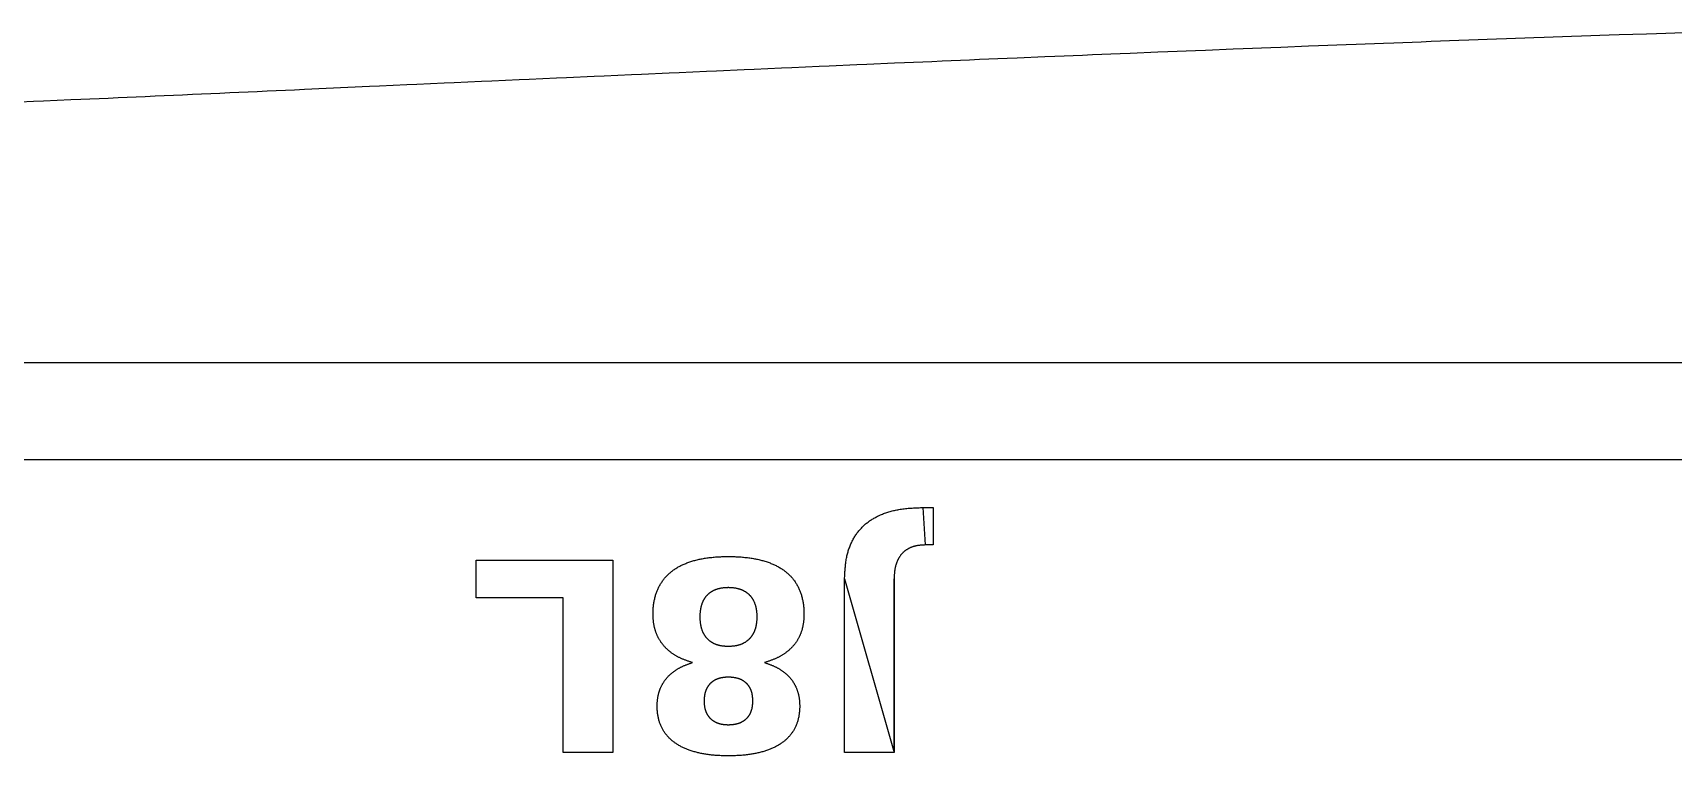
# Model space of a CAD drawing. Extents: x 27 to 271, y 44 to 138.
# Drawn here: x 54.3 to 80.66, y 88.16 to 100.06 of the extents above; entities that cross this region are included whole.
import ezdxf

# ---------------------------------------------------------------- set-up
doc = ezdxf.new("R2010")
doc.units = 0
doc.layers.add('jig_layer', color=7, linetype='CONTINUOUS')
doc.layers.add('jig_number_layer', color=7, linetype='CONTINUOUS')

msp = doc.modelspace()

# ---------------------------------------------------------------- linework, layer by layer
at = {"layer": 'jig_layer', "color": 7}
for points in [[(80.838288, 100.056741), (80.396788, 100.042742), (80.23529, 100.036731), (79.793691, 100.022733), (79.632189, 100.016722), (79.19039, 100.001764), (79.02879, 99.995752), (78.58679, 99.980738), (78.42519, 99.974727), (77.983088, 99.958725), (77.821389, 99.952714), (77.379291, 99.937699), (77.217589, 99.930728), (76.775389, 99.914726), (76.61369, 99.908715), (76.171388, 99.892713), (76.00959, 99.885714), (75.56719, 99.869712), (75.405389, 99.862713), (74.962789, 99.846711), (74.800889, 99.839712), (74.358091, 99.822722), (74.196188, 99.816711), (73.753289, 99.799721), (73.591287, 99.792722), (73.14819, 99.774716), (72.986189, 99.768705), (72.54299, 99.750699), (72.380989, 99.7437), (71.93779, 99.72671), (71.77569, 99.719711), (71.332488, 99.701705), (71.170289, 99.694706), (70.727189, 99.6767), (70.565089, 99.668713), (70.122189, 99.650708), (69.960191, 99.643708), (69.517288, 99.625703), (69.355389, 99.618704), (68.912791, 99.59971), (68.750888, 99.592711), (68.308389, 99.573717), (68.14649, 99.566718), (67.704188, 99.547725), (67.54239, 99.540726), (67.100289, 99.521732), (66.938488, 99.513717), (66.49659, 99.494723), (66.334888, 99.487724), (65.893089, 99.468731), (65.731489, 99.461732), (65.289788, 99.441722), (65.12829, 99.434723), (64.68679, 99.414713), (64.525291, 99.407714), (64.083988, 99.388721), (63.922588, 99.380706), (63.481489, 99.36174), (63.320191, 99.353753), (62.879289, 99.33476), (62.717988, 99.326745), (62.277391, 99.307751), (62.116188, 99.299736), (61.675589, 99.279726), (61.514389, 99.272727), (61.07399, 99.252718), (60.912889, 99.245719), (60.472591, 99.225709), (60.311589, 99.21871), (59.871489, 99.1987), (59.710489, 99.191701), (58.66999, 99.144697), (58.509191, 99.137698), (58.069788, 99.117689), (57.908989, 99.110689), (57.46969, 99.09068), (57.30899, 99.083681), (56.86999, 99.063671), (56.70929, 99.056672), (56.270288, 99.037679), (56.109689, 99.030679), (55.67069, 99.01067), (55.51019, 99.003671), (55.07149, 98.984677), (54.91099, 98.977678), (54.472589, 98.957669), (54.312191, 98.951657), (53.87399, 98.931648)], [(36.13989, 98.436729), (35.985992, 98.43972), (35.567391, 98.442712), (35.41439, 98.446719), (34.99829, 98.451715), (34.846091, 98.45671), (34.433092, 98.464697), (34.282089, 98.470708), (33.872689, 98.481715), (33.72299, 98.488714), (33.318292, 98.502712), (33.170391, 98.511715), (32.772291, 98.528705), (32.626893, 98.538696), (32.237389, 98.559693), (32.095192, 98.571687), (31.990292, 98.578686), (31.750291, 98.573691), (31.750291, 96.759682), (27.43019, 96.759682), (27.43019, 94.759681), (137.631291, 94.759681), (137.631291, 99.820687)], [(135.295888, 89.640836), (135.55439, 89.63584), (135.903586, 89.633865), (136.160691, 89.626837), (136.507787, 89.62283), (136.763486, 89.613827), (137.107989, 89.607816), (137.361687, 89.596837), (137.703286, 89.587834), (137.954687, 89.57584), (138.29229, 89.563845), (138.540789, 89.549847), (138.872889, 89.534861), (139.117189, 89.517871), (139.442088, 89.500882), (139.681088, 89.480872), (139.995789, 89.459875), (140.04929, 89.454879), (140.289288, 89.459875), (140.289288, 91.194878), (144.609289, 91.194878), (144.609289, 93.194877), (27.741191, 93.194877), (27.741191, 88.161878)]]:
    msp.add_lwpolyline(points, dxfattribs=at)
at = {"layer": 'jig_number_layer', "color": 7}
for points in [[(68.607697, 92.430097), (68.768928, 92.430097), (68.768928, 91.828588), (68.644905, 91.828588), (68.607697, 92.430097), (68.607697, 92.430097), (68.607697, 92.430097), (68.607697, 92.430097)], [(63.619888, 88.496489), (62.824072, 88.496489), (62.824072, 90.981092), (61.426742, 90.981092), (61.426742, 91.582606), (63.619888, 91.582606), (63.619888, 88.496489), (63.619888, 88.496489), (63.619888, 88.496489), (63.619888, 88.496489), (63.619888, 88.496489), (63.619888, 88.496489)], [(68.142609, 88.496489), (67.346793, 88.496489), (67.346793, 91.282884), (68.142609, 88.496489), (68.142609, 88.496489), (68.142609, 88.496489), (68.142609, 88.496489)], [(68.142609, 91.282884), (68.142609, 88.496489), (68.142609, 88.496489), (68.142609, 91.282884), (68.142609, 91.282884), (68.142609, 91.282884), (68.142609, 91.282884)], [(65.478172, 90.201814), (65.478172, 90.201814), (65.478172, 90.201814), (65.478172, 90.201814), (65.478172, 90.201814), (65.478172, 90.201814)], [(66.059016, 89.939294), (66.059016, 89.939294), (66.059016, 89.939294), (66.059016, 89.939294), (66.059016, 89.939294), (66.059016, 89.939294)], [(65.872981, 89.321244), (65.872981, 89.321244), (65.872981, 89.321244), (65.872981, 89.321244), (65.872981, 89.321244), (65.872981, 89.321244)]]:
    msp.add_lwpolyline(points, close=True, dxfattribs=at)
for points, knots in [([(67.346793, 91.282884), (67.347376, 91.296018), (67.34854, 91.322289), (67.350588, 91.361682), (67.352897, 91.401028), (67.355653, 91.440309), (67.358988, 91.479511), (67.363089, 91.518621), (67.368121, 91.557602), (67.374197, 91.596412), (67.381154, 91.633305), (67.388952, 91.668246), (67.39738, 91.701249), (67.406849, 91.733992), (67.417385, 91.766429), (67.428974, 91.798528), (67.441649, 91.830221), (67.455404, 91.861469), (67.470273, 91.892209), (67.485844, 91.921646), (67.502037, 91.949767), (67.518751, 91.976587), (67.536389, 92.002798), (67.554939, 92.028364), (67.574386, 92.053247), (67.594715, 92.077392), (67.615909, 92.10076), (67.637953, 92.123304), (67.661051, 92.145196), (67.685225, 92.166341), (67.710412, 92.186737), (67.73636, 92.206189), (67.763012, 92.224692), (67.790302, 92.242269), (67.818176, 92.258922), (67.846589, 92.274658), (67.875486, 92.289507), (67.90611, 92.304078), (67.938485, 92.318245), (67.972624, 92.331887), (68.007164, 92.344449), (68.042061, 92.355948), (68.077269, 92.366419), (68.112742, 92.3759), (68.148449, 92.384386), (68.184352, 92.391925), (68.222553, 92.398941), (68.263063, 92.405245), (68.305856, 92.410791), (68.348779, 92.415363), (68.391798, 92.419093), (68.434884, 92.422133), (68.47803, 92.424606), (68.521223, 92.426659), (68.564453, 92.428452), (68.593277, 92.429547), (68.607689, 92.430094)], [0, 0, 0, 0, 0.039442, 0.07889, 0.118338, 0.15768, 0.197021, 0.236363, 0.275644, 0.314922, 0.354195, 0.388251, 0.422307, 0.456365, 0.490486, 0.524607, 0.558728, 0.592866, 0.627009, 0.661149, 0.692748, 0.72434, 0.755934, 0.787508, 0.819081, 0.850655, 0.882178, 0.913702, 0.945224, 0.977625, 1.010028, 1.042431, 1.07489, 1.107343, 1.139795, 1.172281, 1.204764, 1.237249, 1.274005, 1.310763, 1.347522, 1.384248, 1.420975, 1.457703, 1.494386, 1.531067, 1.567749, 1.610893, 1.654042, 1.69719, 1.740383, 1.783574, 1.826764, 1.870031, 1.913298, 1.956565, 1.956565, 1.956565, 1.956565]), ([(68.644905, 91.828588), (68.639241, 91.828306), (68.627913, 91.827742), (68.610922, 91.826832), (68.593953, 91.825799), (68.577013, 91.824575), (68.560111, 91.823099), (68.543247, 91.82132), (68.526439, 91.819132), (68.509709, 91.816457), (68.493772, 91.81338), (68.478633, 91.809951), (68.464296, 91.806221), (68.450077, 91.802019), (68.435991, 91.797366), (68.422058, 91.792249), (68.408301, 91.786673), (68.394745, 91.780617), (68.381417, 91.774076), (68.368619, 91.767211), (68.356351, 91.760062), (68.344616, 91.75265), (68.333144, 91.744834), (68.321948, 91.736632), (68.31105, 91.728047), (68.30046, 91.719096), (68.290206, 91.709766), (68.280283, 91.70009), (68.2706, 91.689966), (68.261212, 91.679366), (68.252109, 91.668329), (68.243404, 91.65697), (68.235105, 91.645306), (68.22719, 91.633373), (68.219673, 91.621185), (68.212555, 91.608756), (68.205822, 91.59611), (68.199273, 91.582789), (68.192916, 91.568808), (68.186821, 91.554151), (68.181197, 91.539309), (68.176035, 91.524305), (68.171314, 91.50916), (68.167037, 91.493895), (68.16319, 91.478522), (68.159788, 91.463051), (68.156637, 91.446671), (68.153803, 91.429384), (68.151328, 91.411195), (68.149277, 91.392944), (68.147516, 91.374657), (68.146199, 91.356326), (68.145105, 91.337974), (68.144103, 91.319603), (68.143376, 91.301206), (68.142846, 91.288942), (68.142581, 91.28281)], [0, 0, 0, 0, 0.017013, 0.034029, 0.051045, 0.068014, 0.084979, 0.101943, 0.118882, 0.135823, 0.152763, 0.167566, 0.182381, 0.197199, 0.212039, 0.226877, 0.241719, 0.256564, 0.271408, 0.28625, 0.300123, 0.313998, 0.327881, 0.341759, 0.355625, 0.369493, 0.383349, 0.397205, 0.411064, 0.425367, 0.439673, 0.453975, 0.468291, 0.482612, 0.496925, 0.511244, 0.525572, 0.539898, 0.555768, 0.57164, 0.58751, 0.603376, 0.619234, 0.635095, 0.650928, 0.666769, 0.682611, 0.700962, 0.719316, 0.737674, 0.756057, 0.774429, 0.792803, 0.811211, 0.829622, 0.848036, 0.848036, 0.848036, 0.848036]), ([(64.903531, 89.939294), (64.896298, 89.941608), (64.881833, 89.946236), (64.860159, 89.953243), (64.838537, 89.960366), (64.816993, 89.967693), (64.795544, 89.975262), (64.774213, 89.983142), (64.753035, 89.991398), (64.732036, 90.000074), (64.711946, 90.008948), (64.692761, 90.017988), (64.674477, 90.02716), (64.656418, 90.036789), (64.638587, 90.046853), (64.621, 90.057348), (64.603677, 90.068278), (64.586635, 90.07964), (64.569888, 90.091441), (64.553833, 90.103396), (64.538457, 90.115463), (64.523748, 90.127602), (64.509347, 90.140094), (64.495273, 90.152952), (64.481521, 90.166155), (64.468123, 90.179719), (64.455065, 90.19361), (64.442397, 90.207856), (64.430208, 90.222319), (64.418505, 90.236984), (64.40728, 90.25183), (64.396443, 90.266964), (64.386039, 90.282399), (64.376037, 90.298096), (64.36648, 90.314065), (64.35736, 90.330284), (64.348709, 90.346757), (64.340448, 90.363657), (64.332579, 90.380968), (64.325144, 90.398693), (64.318208, 90.416621), (64.311768, 90.434736), (64.305811, 90.453017), (64.300349, 90.471447), (64.295363, 90.490009), (64.290847, 90.50869), (64.286689, 90.528022), (64.282912, 90.547999), (64.279563, 90.568617), (64.276683, 90.589306), (64.274369, 90.610069), (64.272421, 90.630872), (64.270895, 90.651723), (64.269946, 90.672615), (64.269186, 90.693523), (64.268937, 90.717994), (64.269083, 90.746016), (64.270138, 90.77757), (64.271973, 90.809082), (64.274689, 90.840525), (64.278368, 90.871865), (64.282994, 90.903082), (64.28859, 90.93414), (64.295195, 90.965), (64.302583, 90.994547), (64.31062, 91.022775), (64.319242, 91.049673), (64.328758, 91.076263), (64.339139, 91.102527), (64.350435, 91.128409), (64.362633, 91.153871), (64.375775, 91.178846), (64.389839, 91.2033), (64.404768, 91.227061), (64.42056, 91.250084), (64.437154, 91.272356), (64.454592, 91.293992), (64.472848, 91.314954), (64.491862, 91.335243), (64.511609, 91.354818), (64.532044, 91.373668), (64.55314, 91.39177), (64.575432, 91.409556), (64.598932, 91.42696), (64.623661, 91.443885), (64.64897, 91.459932), (64.674801, 91.475131), (64.701124, 91.489468), (64.727879, 91.502987), (64.755023, 91.515713), (64.782518, 91.52767), (64.81177, 91.539443), (64.842787, 91.550952), (64.875591, 91.56205), (64.908685, 91.572241), (64.942028, 91.581576), (64.975589, 91.590086), (65.009337, 91.597821), (65.043249, 91.604812), (65.077299, 91.611093), (65.113527, 91.617047), (65.151933, 91.622588), (65.192518, 91.62761), (65.233192, 91.631831), (65.273936, 91.635292), (65.314732, 91.638036), (65.355574, 91.640119), (65.396453, 91.641501), (65.437354, 91.642356), (65.478325, 91.642634), (65.519356, 91.64236), (65.560439, 91.641505), (65.601499, 91.640109), (65.642525, 91.638074), (65.6835, 91.635302), (65.724422, 91.631829), (65.765273, 91.627611), (65.806032, 91.622586), (65.844629, 91.61705), (65.881055, 91.611064), (65.915319, 91.604762), (65.949448, 91.597764), (65.983417, 91.590024), (66.017199, 91.581498), (66.050771, 91.572153), (66.084104, 91.561967), (66.117161, 91.550895), (66.148444, 91.53942), (66.177979, 91.527688), (66.205772, 91.515772), (66.233211, 91.503074), (66.26026, 91.489579), (66.286875, 91.475261), (66.312996, 91.46007), (66.338587, 91.444012), (66.363565, 91.427028), (66.387243, 91.409601), (66.409617, 91.391794), (66.430726, 91.373717), (66.451173, 91.354883), (66.470913, 91.335301), (66.48993, 91.315011), (66.508169, 91.294027), (66.525603, 91.272382), (66.542181, 91.250086), (66.557969, 91.227051), (66.572886, 91.203272), (66.586959, 91.178818), (66.600098, 91.153841), (66.612301, 91.128383), (66.623598, 91.102502), (66.633987, 91.076244), (66.643479, 91.049649), (66.652097, 91.022754), (66.660166, 90.994536), (66.667543, 90.96499), (66.674148, 90.934135), (66.679716, 90.903076), (66.684337, 90.871862), (66.687986, 90.840519), (66.690751, 90.80908), (66.69257, 90.777565), (66.693602, 90.746009), (66.693811, 90.717987), (66.693452, 90.693518), (66.692756, 90.672607), (66.691793, 90.651717), (66.690405, 90.630861), (66.688456, 90.610058), (66.686057, 90.589307), (66.683277, 90.568606), (66.679923, 90.547993), (66.676163, 90.528022), (66.672044, 90.508699), (66.66758, 90.490037), (66.662679, 90.471484), (66.657273, 90.453066), (66.651399, 90.434787), (66.645038, 90.416668), (66.638192, 90.398729), (66.630852, 90.380989), (66.623118, 90.363656), (66.614975, 90.346753), (66.606476, 90.330265), (66.597503, 90.314032), (66.588103, 90.29804), (66.578243, 90.282329), (66.567964, 90.266894), (66.557249, 90.251763), (66.54613, 90.236931), (66.534459, 90.222264), (66.52224, 90.207783), (66.509475, 90.193509), (66.49632, 90.17959), (66.482786, 90.166035), (66.468889, 90.152846), (66.454659, 90.140012), (66.440099, 90.127543), (66.425238, 90.115425), (66.409714, 90.103398), (66.393541, 90.091467), (66.376691, 90.079689), (66.359565, 90.06833), (66.342172, 90.05739), (66.324512, 90.046893), (66.306613, 90.036825), (66.288488, 90.027195), (66.270145, 90.018015), (66.25092, 90.008956), (66.230793, 90.000081), (66.209772, 89.991405), (66.188575, 89.983147), (66.167224, 89.975266), (66.145748, 89.967698), (66.124175, 89.960373), (66.102524, 89.953247), (66.080821, 89.946242), (66.066337, 89.941614), (66.059095, 89.9393)], [0, 0, 0, 0, 0.022782, 0.04556, 0.068336, 0.091079, 0.113825, 0.13657, 0.159296, 0.182011, 0.204727, 0.225176, 0.24563, 0.26609, 0.286567, 0.307048, 0.327525, 0.348008, 0.36849, 0.388977, 0.408054, 0.427121, 0.446185, 0.46524, 0.484304, 0.503371, 0.522431, 0.541491, 0.560557, 0.579165, 0.597773, 0.616385, 0.634999, 0.65361, 0.672217, 0.690821, 0.709426, 0.728027, 0.747249, 0.766465, 0.785681, 0.80491, 0.824134, 0.843357, 0.86257, 0.881789, 0.901007, 0.921888, 0.942775, 0.963664, 0.984547, 1.005445, 1.026342, 1.047261, 1.068182, 1.089104, 1.120672, 1.152241, 1.183808, 1.215356, 1.246907, 1.27846, 1.310014, 1.341567, 1.37312, 1.401365, 1.429602, 1.457843, 1.486072, 1.51431, 1.542546, 1.570752, 1.598954, 1.627154, 1.654916, 1.682687, 1.710458, 1.73826, 1.76606, 1.793858, 1.821656, 1.849446, 1.877234, 1.907194, 1.937153, 1.967112, 1.99708, 2.027049, 2.057018, 2.086996, 2.116975, 2.146953, 2.181582, 2.216209, 2.250834, 2.285452, 2.320072, 2.354693, 2.389316, 2.423937, 2.458559, 2.49945, 2.540342, 2.581234, 2.62212, 2.663006, 2.703893, 2.7448, 2.78571, 2.82662, 2.867711, 2.908802, 2.949892, 2.990957, 3.032024, 3.073092, 3.114157, 3.155223, 3.196287, 3.231124, 3.26596, 3.300796, 3.335633, 3.370472, 3.40531, 3.440167, 3.475024, 3.509883, 3.540117, 3.570353, 3.600591, 3.630808, 3.661024, 3.691243, 3.721441, 3.751641, 3.781838, 3.80962, 3.837407, 3.865195, 3.892999, 3.920801, 3.948605, 3.976386, 4.004161, 4.031935, 4.060143, 4.08835, 4.116558, 4.144791, 4.173026, 4.201259, 4.229487, 4.257727, 4.285971, 4.317519, 4.349067, 4.380614, 4.412166, 4.443715, 4.475264, 4.506833, 4.538404, 4.569974, 4.590892, 4.611816, 4.632737, 4.653625, 4.674518, 4.695413, 4.716289, 4.737172, 4.758057, 4.777251, 4.796436, 4.815618, 4.834814, 4.854013, 4.873212, 4.892414, 4.911609, 4.930801, 4.949346, 4.967891, 4.986439, 5.004984, 5.023532, 5.042079, 5.060611, 5.079146, 5.097684, 5.116834, 5.13598, 5.155124, 5.174281, 5.193437, 5.212596, 5.231764, 5.250941, 5.270113, 5.290674, 5.311227, 5.331782, 5.352319, 5.372863, 5.393408, 5.413924, 5.43443, 5.454937, 5.477676, 5.500413, 5.523153, 5.545918, 5.56869, 5.591462, 5.614263, 5.637071, 5.659879, 5.659879, 5.659879, 5.659879]), ([(65.478172, 90.201814), (65.483296, 90.20208), (65.493542, 90.202612), (65.508914, 90.203327), (65.524252, 90.204372), (65.539585, 90.205304), (65.554869, 90.20669), (65.57012, 90.208285), (65.585333, 90.210163), (65.600469, 90.212536), (65.614951, 90.215198), (65.628718, 90.218327), (65.641839, 90.221562), (65.654842, 90.22526), (65.667736, 90.229357), (65.680504, 90.233873), (65.693125, 90.238801), (65.705579, 90.24414), (65.717855, 90.249873), (65.729679, 90.255888), (65.741044, 90.262162), (65.751963, 90.268649), (65.762656, 90.275501), (65.773117, 90.282697), (65.783328, 90.290241), (65.793264, 90.298136), (65.802931, 90.306358), (65.812297, 90.314914), (65.821374, 90.323812), (65.830144, 90.333043), (65.838599, 90.3426), (65.846704, 90.352458), (65.854466, 90.362591), (65.86188, 90.372983), (65.868946, 90.383618), (65.875651, 90.394482), (65.881995, 90.405557), (65.888118, 90.417115), (65.893996, 90.429156), (65.899577, 90.441687), (65.904768, 90.454386), (65.909558, 90.467243), (65.913955, 90.480242), (65.918002, 90.493356), (65.921653, 90.506585), (65.924964, 90.5199), (65.928062, 90.533918), (65.930916, 90.548639), (65.933474, 90.564064), (65.935638, 90.579551), (65.937425, 90.595086), (65.938848, 90.610658), (65.939926, 90.626261), (65.94064, 90.641889), (65.941156, 90.657531), (65.941324, 90.673178), (65.941202, 90.688825), (65.940832, 90.704476), (65.939863, 90.720095), (65.938909, 90.735708), (65.937469, 90.75128), (65.935627, 90.766806), (65.933476, 90.782292), (65.930909, 90.797715), (65.928035, 90.812437), (65.924919, 90.826454), (65.921617, 90.839771), (65.917935, 90.85299), (65.913919, 90.866112), (65.909508, 90.879106), (65.904707, 90.891961), (65.899517, 90.904665), (65.893924, 90.917195), (65.88806, 90.929246), (65.881944, 90.940812), (65.87562, 90.951906), (65.868916, 90.962772), (65.861874, 90.97342), (65.854463, 90.983814), (65.846709, 90.993952), (65.838598, 91.003803), (65.830139, 91.013347), (65.821364, 91.022536), (65.812277, 91.03135), (65.802914, 91.039808), (65.79324, 91.047913), (65.783285, 91.055671), (65.773072, 91.06309), (65.762609, 91.070153), (65.751913, 91.076859), (65.741004, 91.083205), (65.729626, 91.089313), (65.717795, 91.095186), (65.705503, 91.100776), (65.693024, 91.105942), (65.680397, 91.110738), (65.667627, 91.115133), (65.654744, 91.119182), (65.641744, 91.122837), (65.628658, 91.126166), (65.614886, 91.129268), (65.600431, 91.132129), (65.585293, 91.134704), (65.570089, 91.136876), (65.554835, 91.13866), (65.539545, 91.140084), (65.524221, 91.141162), (65.508871, 91.141877), (65.493506, 91.142388), (65.478186, 91.142575), (65.462917, 91.142382), (65.447705, 91.141879), (65.432507, 91.141149), (65.417332, 91.140131), (65.402192, 91.138709), (65.3871, 91.136861), (65.372048, 91.134714), (65.357063, 91.13215), (65.342753, 91.129301), (65.329131, 91.126182), (65.316186, 91.122882), (65.303346, 91.1192), (65.290606, 91.11518), (65.277992, 91.110772), (65.265521, 91.105973), (65.253207, 91.100787), (65.241069, 91.095209), (65.229388, 91.089343), (65.21817, 91.08321), (65.207405, 91.076861), (65.196859, 91.070154), (65.18655, 91.063085), (65.176484, 91.055675), (65.166688, 91.047912), (65.157177, 91.039812), (65.147965, 91.031373), (65.139031, 91.022548), (65.130393, 91.013348), (65.122058, 91.003789), (65.114065, 90.99394), (65.106427, 90.983803), (65.09915, 90.973398), (65.092224, 90.962757), (65.085658, 90.951891), (65.079449, 90.940816), (65.073445, 90.929254), (65.067676, 90.917202), (65.062182, 90.904656), (65.057083, 90.891944), (65.052368, 90.879084), (65.048042, 90.866091), (65.044112, 90.852976), (65.0405, 90.83977), (65.03725, 90.826469), (65.034209, 90.812454), (65.031407, 90.797733), (65.028884, 90.782307), (65.026783, 90.766817), (65.025, 90.751287), (65.023632, 90.735713), (65.022575, 90.720115), (65.021855, 90.704491), (65.02134, 90.688852), (65.021173, 90.673169), (65.02129, 90.657457), (65.021663, 90.641711), (65.022634, 90.625997), (65.023585, 90.610286), (65.025014, 90.594617), (65.026771, 90.578984), (65.028921, 90.563398), (65.031426, 90.547863), (65.034217, 90.53306), (65.037325, 90.519018), (65.040517, 90.505695), (65.044074, 90.492468), (65.04801, 90.47935), (65.052322, 90.466346), (65.057056, 90.453494), (65.062159, 90.440788), (65.067684, 90.428263), (65.073486, 90.416265), (65.079509, 90.404783), (65.085744, 90.39383), (65.09234, 90.383088), (65.099287, 90.372565), (65.106583, 90.362283), (65.114215, 90.352254), (65.122176, 90.342485), (65.130485, 90.33301), (65.139099, 90.32383), (65.148024, 90.314968), (65.157245, 90.306437), (65.166746, 90.298214), (65.176538, 90.290339), (65.186588, 90.28279), (65.196885, 90.275581), (65.207422, 90.268724), (65.218182, 90.262214), (65.229385, 90.255911), (65.241055, 90.249895), (65.253162, 90.244148), (65.265464, 90.23883), (65.277924, 90.233903), (65.290545, 90.229398), (65.303287, 90.225283), (65.31615, 90.221586), (65.32911, 90.218285), (65.342747, 90.215243), (65.357069, 90.212559), (65.372055, 90.210207), (65.38711, 90.208262), (65.402219, 90.206726), (65.417354, 90.205394), (65.432522, 90.204298), (65.447722, 90.203519), (65.462933, 90.202655), (65.473075, 90.202093), (65.478146, 90.201812)], [0, 0, 0, 0, 0.015394, 0.030778, 0.046166, 0.061513, 0.076858, 0.092202, 0.107515, 0.122837, 0.138158, 0.15168, 0.165186, 0.178695, 0.192226, 0.205768, 0.219318, 0.232864, 0.246413, 0.259957, 0.272652, 0.285353, 0.29805, 0.310747, 0.323437, 0.33613, 0.348811, 0.3615, 0.374181, 0.386934, 0.399692, 0.412453, 0.425212, 0.437978, 0.450743, 0.463509, 0.476271, 0.489025, 0.502743, 0.516458, 0.530171, 0.543893, 0.557612, 0.571336, 0.585058, 0.598776, 0.612494, 0.628123, 0.643757, 0.659392, 0.675033, 0.690665, 0.706297, 0.72195, 0.737597, 0.753245, 0.768888, 0.784541, 0.800201, 0.815832, 0.831467, 0.847107, 0.862733, 0.878368, 0.894005, 0.907727, 0.921443, 0.935162, 0.948887, 0.962607, 0.976322, 0.990047, 1.003769, 1.01748, 1.030244, 1.043013, 1.055783, 1.068541, 1.081305, 1.09407, 1.106825, 1.119577, 1.132322, 1.144933, 1.157547, 1.170165, 1.182785, 1.195404, 1.208027, 1.22065, 1.233268, 1.245882, 1.259385, 1.272885, 1.286386, 1.299896, 1.313399, 1.326897, 1.340404, 1.353905, 1.3674, 1.382751, 1.398106, 1.41346, 1.428821, 1.444175, 1.459527, 1.474901, 1.490273, 1.505643, 1.52086, 1.536082, 1.5513, 1.566504, 1.581706, 1.596914, 1.612114, 1.627316, 1.642516, 1.655879, 1.669235, 1.68259, 1.695945, 1.709308, 1.722669, 1.736027, 1.749383, 1.762737, 1.775234, 1.78773, 1.800226, 1.81272, 1.825222, 1.837717, 1.850207, 1.862696, 1.875186, 1.887871, 1.900546, 1.913225, 1.925917, 1.938615, 1.951308, 1.964001, 1.976695, 1.98939, 2.003081, 2.016772, 2.03047, 2.044164, 2.057856, 2.071546, 2.085234, 2.098926, 2.112617, 2.128252, 2.143879, 2.159504, 2.175142, 2.19077, 2.2064, 2.22204, 2.237691, 2.25334, 2.269086, 2.28483, 2.300581, 2.316317, 2.332045, 2.347776, 2.363508, 2.379242, 2.394978, 2.408691, 2.422385, 2.436075, 2.449774, 2.463469, 2.477168, 2.490856, 2.504539, 2.518229, 2.530831, 2.543428, 2.55603, 2.568642, 2.581249, 2.593845, 2.606446, 2.619046, 2.631644, 2.644205, 2.65677, 2.669324, 2.681891, 2.694462, 2.707025, 2.719593, 2.732169, 2.744747, 2.758148, 2.771551, 2.784945, 2.798347, 2.811739, 2.825141, 2.838509, 2.851884, 2.865258, 2.880419, 2.895589, 2.91076, 2.925953, 2.941147, 2.956339, 2.971573, 2.986807, 3.002045, 3.002045, 3.002045, 3.002045]), ([(66.059016, 89.939294), (66.065489, 89.937066), (66.078435, 89.93261), (66.09784, 89.925884), (66.117191, 89.919031), (66.136479, 89.912032), (66.155673, 89.904812), (66.174759, 89.897331), (66.193701, 89.889515), (66.212482, 89.881338), (66.230458, 89.873029), (66.247608, 89.864575), (66.263961, 89.856055), (66.280118, 89.847151), (66.296071, 89.837872), (66.311802, 89.828209), (66.327314, 89.81819), (66.342574, 89.807784), (66.357586, 89.797016), (66.371982, 89.786159), (66.385759, 89.77523), (66.398942, 89.764278), (66.411852, 89.753008), (66.424473, 89.741423), (66.436807, 89.729537), (66.448817, 89.717328), (66.460504, 89.704816), (66.471845, 89.691991), (66.482723, 89.678974), (66.49314, 89.665784), (66.503096, 89.652439), (66.512674, 89.638819), (66.521886, 89.624945), (66.530713, 89.610817), (66.53915, 89.596452), (66.547194, 89.581862), (66.554836, 89.567059), (66.562136, 89.551915), (66.569074, 89.536437), (66.575629, 89.520631), (66.581743, 89.504652), (66.587432, 89.488515), (66.592705, 89.472237), (66.597543, 89.455828), (66.601973, 89.439307), (66.605998, 89.422685), (66.609688, 89.405519), (66.613048, 89.38782), (66.616039, 89.369591), (66.618618, 89.351292), (66.620671, 89.332925), (66.622421, 89.314526), (66.623728, 89.296079), (66.624669, 89.2776), (66.625239, 89.259096), (66.625431, 89.237759), (66.625209, 89.213592), (66.624208, 89.18661), (66.622326, 89.159677), (66.619685, 89.132817), (66.616213, 89.106062), (66.611855, 89.079442), (66.606572, 89.052992), (66.600356, 89.026749), (66.593361, 89.001494), (66.585658, 88.977249), (66.577354, 88.954012), (66.568206, 88.931093), (66.558226, 88.908521), (66.547417, 88.886331), (66.535796, 88.864565), (66.523328, 88.843284), (66.510064, 88.822504), (66.495881, 88.802132), (66.480767, 88.782227), (66.464748, 88.76282), (66.447976, 88.744047), (66.430496, 88.725918), (66.412353, 88.70844), (66.393593, 88.691622), (66.374255, 88.67547), (66.354381, 88.65998), (66.333228, 88.644604), (66.310778, 88.629412), (66.286991, 88.614522), (66.262725, 88.600433), (66.238031, 88.587109), (66.21293, 88.574573), (66.187478, 88.562755), (66.161704, 88.551658), (66.135647, 88.541242), (66.107907, 88.530948), (66.078457, 88.520891), (66.047294, 88.511156), (66.015895, 88.502215), (65.98429, 88.494043), (65.95251, 88.486588), (65.920576, 88.479826), (65.888509, 88.473713), (65.856332, 88.468206), (65.822115, 88.462981), (65.785858, 88.458121), (65.747561, 88.453734), (65.709194, 88.450017), (65.670769, 88.446987), (65.632302, 88.444572), (65.593799, 88.442738), (65.555265, 88.441578), (65.516718, 88.440778), (65.478245, 88.440498), (65.439858, 88.440786), (65.401564, 88.441575), (65.363287, 88.442757), (65.325035, 88.444498), (65.286827, 88.446966), (65.248659, 88.450028), (65.210544, 88.453713), (65.172503, 88.458111), (65.136465, 88.462956), (65.102432, 88.468173), (65.070399, 88.473667), (65.038485, 88.479802), (65.006699, 88.486559), (64.975072, 88.494015), (64.943622, 88.502187), (64.91238, 88.511123), (64.881376, 88.520857), (64.852057, 88.530929), (64.824408, 88.541228), (64.798423, 88.55168), (64.772713, 88.562792), (64.747332, 88.574633), (64.722295, 88.587187), (64.697645, 88.600492), (64.673421, 88.614567), (64.649672, 88.629439), (64.627238, 88.644568), (64.606108, 88.659881), (64.58624, 88.675274), (64.566904, 88.691325), (64.548134, 88.708029), (64.529981, 88.725396), (64.512493, 88.743415), (64.495704, 88.762071), (64.479686, 88.781376), (64.46456, 88.801203), (64.450353, 88.821522), (64.437065, 88.842283), (64.424604, 88.863564), (64.412974, 88.885325), (64.40217, 88.907521), (64.392206, 88.930105), (64.383079, 88.953039), (64.374784, 88.976287), (64.367072, 89.000574), (64.360057, 89.025901), (64.353818, 89.052248), (64.34853, 89.078806), (64.344166, 89.105531), (64.340684, 89.132388), (64.338053, 89.159348), (64.336214, 89.186379), (64.3352, 89.213459), (64.334968, 89.237694), (64.335211, 89.259067), (64.335755, 89.277573), (64.336678, 89.296055), (64.338009, 89.314502), (64.339736, 89.332907), (64.341914, 89.351257), (64.344409, 89.369567), (64.347494, 89.387787), (64.350927, 89.405491), (64.354666, 89.422671), (64.358753, 89.439307), (64.363231, 89.455842), (64.368155, 89.472254), (64.373495, 89.488538), (64.379261, 89.504674), (64.385466, 89.520646), (64.392122, 89.536433), (64.399156, 89.551904), (64.40657, 89.567044), (64.414349, 89.581846), (64.422535, 89.596428), (64.43111, 89.610785), (64.440074, 89.624901), (64.449404, 89.638772), (64.459103, 89.652388), (64.469171, 89.665738), (64.479682, 89.678917), (64.490607, 89.691933), (64.501972, 89.704744), (64.513683, 89.717239), (64.52569, 89.729452), (64.538007, 89.741352), (64.550621, 89.752938), (64.563517, 89.764214), (64.576677, 89.775184), (64.590433, 89.786128), (64.604814, 89.796994), (64.619817, 89.807768), (64.635081, 89.818168), (64.650585, 89.828199), (64.666324, 89.837852), (64.682282, 89.847129), (64.698442, 89.856029), (64.714795, 89.864549), (64.731958, 89.872973), (64.74993, 89.881288), (64.768714, 89.88946), (64.787669, 89.897244), (64.806749, 89.904736), (64.825943, 89.911952), (64.845227, 89.918956), (64.864583, 89.925787), (64.883981, 89.932527), (64.896925, 89.936986), (64.903398, 89.939215)], [0, 0, 0, 0, 0.020537, 0.041074, 0.061615, 0.082121, 0.102628, 0.123135, 0.143615, 0.1641, 0.184583, 0.203018, 0.221457, 0.239898, 0.258355, 0.276819, 0.295278, 0.313749, 0.332225, 0.350696, 0.367836, 0.384976, 0.40211, 0.419239, 0.436367, 0.453492, 0.470611, 0.487725, 0.504846, 0.521495, 0.538142, 0.554789, 0.571441, 0.588097, 0.604757, 0.621414, 0.638071, 0.654729, 0.671843, 0.68895, 0.706056, 0.723164, 0.740274, 0.757383, 0.774481, 0.791584, 0.808684, 0.82715, 0.845624, 0.864098, 0.882581, 0.901063, 0.919542, 0.938057, 0.956566, 0.975077, 1.002066, 1.029064, 1.056067, 1.083049, 1.11002, 1.136992, 1.163956, 1.19092, 1.217881, 1.242555, 1.267223, 1.291892, 1.316569, 1.341246, 1.365923, 1.390573, 1.41522, 1.439865, 1.465019, 1.490178, 1.515337, 1.540522, 1.565711, 1.590899, 1.61609, 1.641283, 1.666476, 1.69453, 1.722588, 1.750647, 1.778697, 1.806751, 1.834806, 1.862869, 1.890926, 1.918982, 1.951627, 1.984273, 2.016917, 2.049557, 2.082197, 2.114836, 2.147478, 2.180122, 2.212767, 2.251313, 2.289858, 2.328405, 2.366945, 2.405486, 2.444028, 2.48258, 2.521137, 2.559694, 2.597996, 2.636297, 2.674597, 2.712879, 2.751167, 2.789455, 2.827747, 2.866039, 2.90433, 2.936829, 2.969326, 3.001825, 3.034316, 3.066808, 3.099299, 3.13179, 3.164283, 3.196775, 3.224781, 3.252788, 3.280791, 3.308796, 3.3368, 3.364803, 3.392817, 3.420834, 3.44885, 3.473977, 3.499107, 3.524236, 3.549353, 3.57447, 3.599588, 3.624667, 3.649745, 3.674821, 3.699461, 3.724104, 3.748748, 3.773425, 3.798107, 3.822788, 3.84746, 3.87214, 3.896824, 3.92389, 3.950962, 3.978034, 4.005109, 4.032186, 4.059264, 4.086361, 4.113454, 4.140548, 4.159062, 4.177575, 4.196086, 4.214573, 4.233056, 4.251539, 4.270005, 4.288487, 4.306968, 4.324102, 4.341229, 4.358352, 4.375491, 4.392625, 4.409758, 4.426892, 4.444023, 4.46115, 4.477872, 4.494589, 4.511308, 4.528032, 4.544751, 4.561466, 4.57818, 4.594896, 4.611622, 4.628747, 4.645869, 4.662991, 4.680118, 4.697244, 4.714365, 4.731496, 4.74863, 4.765759, 4.784226, 4.802697, 4.821167, 4.839629, 4.858091, 4.876553, 4.894998, 4.913434, 4.931865, 4.952351, 4.972834, 4.993315, 5.013819, 5.034326, 5.054833, 5.075366, 5.095902, 5.11644, 5.11644, 5.11644, 5.11644]), ([(65.872981, 89.321244), (65.872793, 89.325468), (65.872416, 89.333917), (65.871789, 89.346589), (65.871038, 89.359242), (65.870097, 89.371873), (65.868966, 89.384476), (65.867703, 89.397057), (65.866111, 89.409595), (65.864128, 89.422071), (65.861849, 89.434), (65.859328, 89.445377), (65.856585, 89.456193), (65.853503, 89.466926), (65.850092, 89.477569), (65.84634, 89.488106), (65.842243, 89.498519), (65.837823, 89.508799), (65.833068, 89.518933), (65.828066, 89.528697), (65.82287, 89.538106), (65.817482, 89.547145), (65.811786, 89.555989), (65.805825, 89.564651), (65.799566, 89.573095), (65.79302, 89.581316), (65.78619, 89.589295), (65.779081, 89.597021), (65.771667, 89.604548), (65.763898, 89.611802), (65.755833, 89.618828), (65.747514, 89.625555), (65.738954, 89.63198), (65.730169, 89.638104), (65.721176, 89.643923), (65.712002, 89.649452), (65.702659, 89.654693), (65.692908, 89.659737), (65.682763, 89.664591), (65.672222, 89.669219), (65.661538, 89.673507), (65.650729, 89.677464), (65.639814, 89.681113), (65.628801, 89.684453), (65.617703, 89.687491), (65.606528, 89.690232), (65.59478, 89.692815), (65.582432, 89.695098), (65.569525, 89.697266), (65.556554, 89.699067), (65.543547, 89.700592), (65.530505, 89.70176), (65.517433, 89.702599), (65.504351, 89.70331), (65.491248, 89.70364), (65.47824, 89.703741), (65.465324, 89.703635), (65.452503, 89.703301), (65.439698, 89.702625), (65.426919, 89.701666), (65.414161, 89.700495), (65.401424, 89.6991), (65.388747, 89.697236), (65.376106, 89.695148), (65.364027, 89.69279), (65.352499, 89.690272), (65.341549, 89.687501), (65.330674, 89.68445), (65.319883, 89.681114), (65.309195, 89.677465), (65.298619, 89.673509), (65.288175, 89.669217), (65.277875, 89.664591), (65.267954, 89.659731), (65.258417, 89.654664), (65.249271, 89.649407), (65.240292, 89.643864), (65.231505, 89.638018), (65.222913, 89.631879), (65.214523, 89.625467), (65.206375, 89.618755), (65.198452, 89.611777), (65.190795, 89.604531), (65.183412, 89.597024), (65.176306, 89.589276), (65.169475, 89.581287), (65.162921, 89.573068), (65.156651, 89.564635), (65.150675, 89.55599), (65.144988, 89.547157), (65.139604, 89.538139), (65.134422, 89.528752), (65.12946, 89.518996), (65.12475, 89.508864), (65.120355, 89.49859), (65.116319, 89.488166), (65.112592, 89.47763), (65.109186, 89.466986), (65.106096, 89.456245), (65.103286, 89.445426), (65.100653, 89.434049), (65.09815, 89.422138), (65.09605, 89.409646), (65.094233, 89.397115), (65.092705, 89.384543), (65.091512, 89.371934), (65.090605, 89.359301), (65.089913, 89.346651), (65.089577, 89.333979), (65.08948, 89.321313), (65.089576, 89.308656), (65.089916, 89.296011), (65.090594, 89.28338), (65.091554, 89.270773), (65.092732, 89.258191), (65.094185, 89.245635), (65.096054, 89.233132), (65.098203, 89.220674), (65.100632, 89.208792), (65.103159, 89.197452), (65.105996, 89.18671), (65.109106, 89.176045), (65.112507, 89.165468), (65.116232, 89.155003), (65.120274, 89.14466), (65.124648, 89.13446), (65.129375, 89.124422), (65.134359, 89.114771), (65.139573, 89.105506), (65.14498, 89.096623), (65.15068, 89.08792), (65.156669, 89.079408), (65.162947, 89.071104), (65.16951, 89.063023), (65.176331, 89.055155), (65.183429, 89.047531), (65.190792, 89.040097), (65.198447, 89.032896), (65.206374, 89.025924), (65.214523, 89.019212), (65.222912, 89.0128), (65.231498, 89.006657), (65.240266, 89.000781), (65.249238, 88.995224), (65.25838, 88.989957), (65.267894, 88.984855), (65.277812, 88.980006), (65.288104, 88.975374), (65.29855, 88.971085), (65.30913, 88.96713), (65.319821, 88.963482), (65.33061, 88.96014), (65.341491, 88.957108), (65.352453, 88.954381), (65.363959, 88.951778), (65.376049, 88.949498), (65.388676, 88.947331), (65.401372, 88.945562), (65.414098, 88.944028), (65.426859, 88.942863), (65.439649, 88.942023), (65.45245, 88.941313), (65.46527, 88.940981), (65.478184, 88.940887), (65.491194, 88.940969), (65.504295, 88.941316), (65.51738, 88.941999), (65.53044, 88.942956), (65.543479, 88.944128), (65.556497, 88.945523), (65.569455, 88.947387), (65.582378, 88.949479), (65.594709, 88.95186), (65.606474, 88.954379), (65.617642, 88.957151), (65.628743, 88.9602), (65.639762, 88.963536), (65.650678, 88.967185), (65.661486, 88.971145), (65.672171, 88.975431), (65.682711, 88.980059), (65.692853, 88.984915), (65.702603, 88.989957), (65.711945, 88.995198), (65.721119, 89.000726), (65.730108, 89.006548), (65.738892, 89.012683), (65.74745, 89.019123), (65.755784, 89.025847), (65.763869, 89.03286), (65.771625, 89.040129), (65.779052, 89.047626), (65.786154, 89.055323), (65.792963, 89.063285), (65.799512, 89.071471), (65.805775, 89.07989), (65.81176, 89.088515), (65.817454, 89.097338), (65.822848, 89.10635), (65.828059, 89.115706), (65.833048, 89.125414), (65.837795, 89.135471), (65.842215, 89.145677), (65.84631, 89.156015), (65.850063, 89.166474), (65.853477, 89.177038), (65.856555, 89.187692), (65.8593, 89.198432), (65.861823, 89.209711), (65.86406, 89.221533), (65.865998, 89.233883), (65.86762, 89.246286), (65.868903, 89.258737), (65.870034, 89.271213), (65.870911, 89.283721), (65.87168, 89.296249), (65.872303, 89.308794), (65.87268, 89.317159), (65.872868, 89.32134)], [0, 0, 0, 0, 0.012685, 0.025371, 0.038062, 0.050711, 0.063366, 0.076022, 0.088642, 0.101275, 0.113914, 0.12507, 0.136229, 0.147385, 0.158566, 0.169751, 0.180936, 0.192128, 0.203316, 0.214513, 0.225033, 0.235556, 0.246077, 0.256585, 0.267096, 0.277603, 0.288103, 0.298599, 0.309095, 0.319789, 0.330481, 0.341175, 0.351876, 0.362584, 0.373295, 0.384005, 0.394714, 0.405425, 0.416936, 0.428446, 0.439956, 0.451467, 0.462973, 0.474478, 0.485987, 0.49749, 0.508992, 0.522067, 0.535158, 0.548253, 0.561348, 0.574443, 0.58753, 0.600643, 0.613745, 0.626846, 0.639666, 0.652493, 0.665319, 0.678129, 0.690938, 0.703752, 0.716562, 0.729372, 0.742187, 0.753477, 0.764769, 0.776065, 0.787359, 0.79865, 0.809942, 0.821228, 0.83252, 0.843808, 0.854363, 0.864915, 0.87545, 0.886012, 0.896572, 0.907125, 0.917684, 0.928236, 0.93879, 0.949305, 0.959816, 0.970322, 0.980834, 0.991347, 1.001842, 1.012356, 1.022857, 1.033343, 1.044519, 1.055685, 1.066858, 1.078036, 1.089212, 1.100381, 1.111559, 1.122737, 1.13391, 1.14659, 1.159245, 1.171905, 1.184573, 1.197236, 1.209896, 1.222566, 1.235239, 1.24792, 1.260564, 1.27321, 1.285866, 1.298506, 1.311141, 1.323774, 1.336419, 1.349061, 1.361697, 1.372799, 1.383909, 1.39502, 1.406125, 1.417236, 1.428339, 1.439434, 1.450525, 1.461619, 1.472013, 1.48241, 1.492811, 1.503218, 1.513629, 1.524032, 1.534447, 1.54486, 1.555276, 1.56583, 1.576383, 1.586942, 1.597495, 1.608053, 1.618609, 1.629155, 1.639708, 1.650255, 1.661537, 1.67282, 1.684108, 1.695407, 1.7067, 1.717991, 1.729287, 1.740583, 1.751875, 1.764673, 1.777487, 1.790308, 1.803122, 1.815938, 1.828745, 1.841575, 1.854395, 1.867215, 1.880317, 1.893424, 1.906528, 1.91962, 1.932709, 1.945802, 1.958891, 1.971979, 1.985071, 1.996563, 2.008069, 2.019586, 2.031097, 2.042603, 2.054111, 2.065624, 2.077134, 2.088639, 2.099351, 2.110059, 2.120769, 2.131476, 2.142183, 2.152906, 2.163602, 2.1743, 2.185008, 2.195483, 2.205953, 2.216419, 2.226905, 2.237397, 2.247893, 2.258392, 2.268894, 2.279399, 2.290512, 2.301632, 2.312757, 2.323874, 2.334984, 2.346087, 2.357173, 2.36825, 2.379336, 2.39184, 2.404338, 2.416836, 2.429361, 2.441886, 2.454415, 2.466977, 2.47954, 2.492097, 2.492097, 2.492097, 2.492097])]:
    msp.add_open_spline(points, degree=3, knots=knots, dxfattribs=at)

doc.saveas('drawing.dxf')
